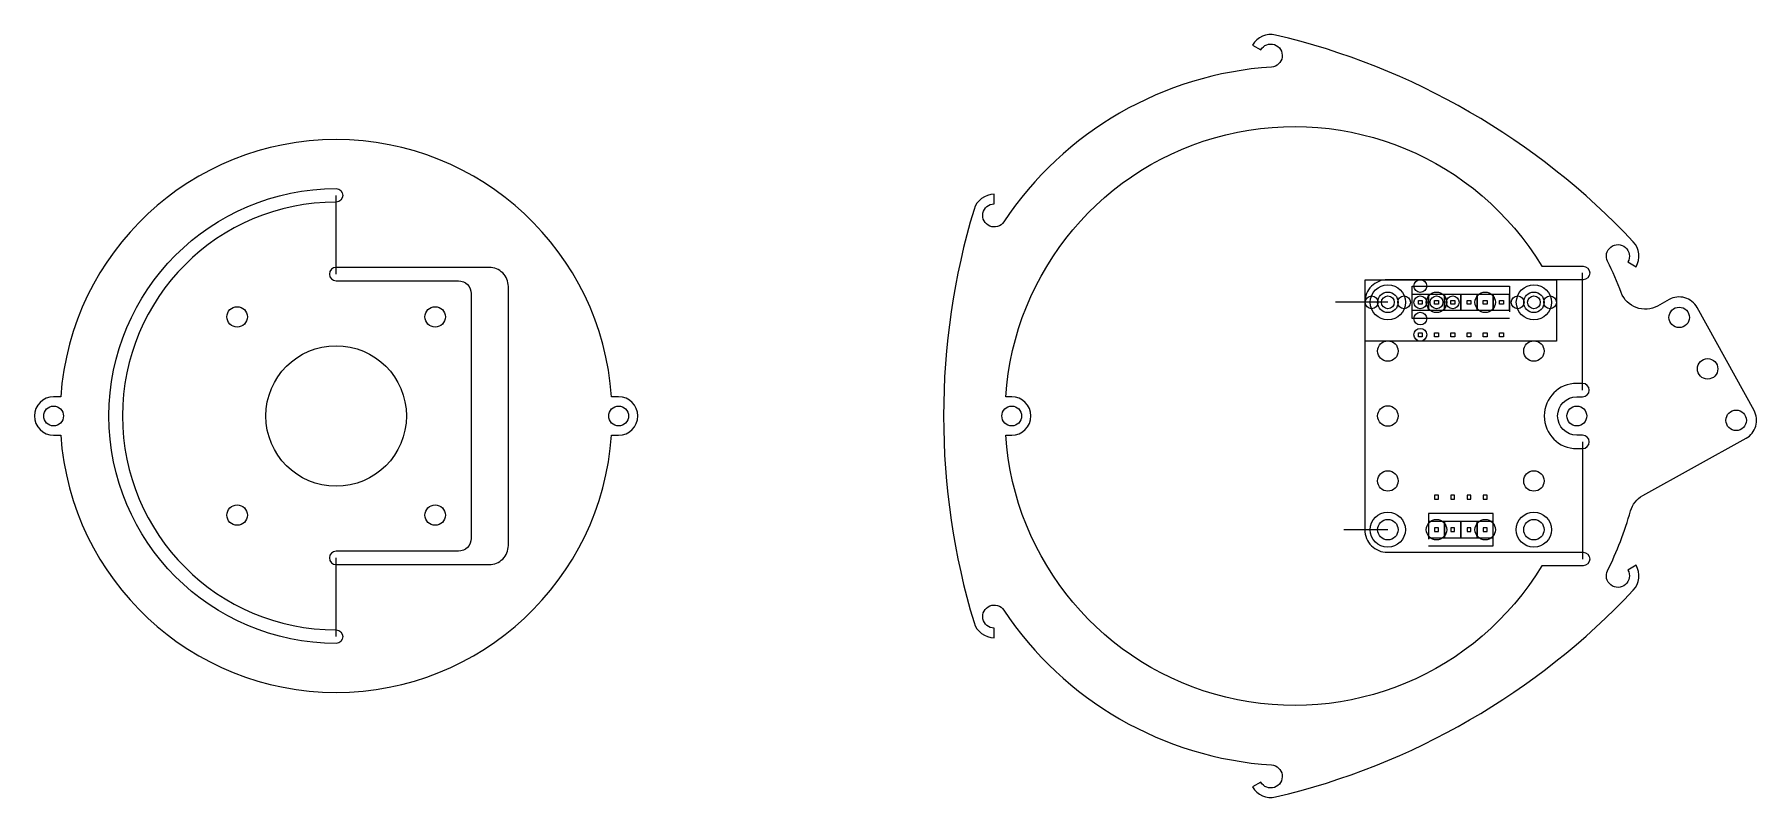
# Model space of a CAD drawing. Header units: millimetres. Extents: x -197 to 72, y -60 to 60.
import ezdxf

# ---------------------------------------------------------------- set-up
doc = ezdxf.new("R2010")
doc.units = ezdxf.units.MM
doc.layers.get('0').update_dxf_attribs({"color": 252})
for name, color, linetype in [('Charnières_Recto-Verso_Fraise2_Prof0.3', 6, 'Continuous'), ('Contour extérieur', 3, 'Continuous'), ('Contour intérieur', 131, 'Continuous'), ('Pli90°_Face1_Fraise2_Prof0.6', 2, 'Continuous')]:
    doc.layers.add(name, color=color, linetype=linetype)

msp = doc.modelspace()

# ---------------------------------------------------------------- linework, layer by layer
for p, q in [((14.65, 17.78), (6.44, 17.78)), ((14.64, -17.78), (7.73, -17.78))]:
    msp.add_line(p, q)
for points in [[(11.11, 21.32), (41.05, 21.32), (41.05, 11.7), (11.11, 11.7)], [(18.46, 16.51), (18.46, 19.05), (21, 19.05), (21, 16.51)], [(21, 16.51), (21, 19.05), (23.54, 19.05), (23.54, 16.51)], [(23.54, 16.51), (23.54, 19.05), (26.08, 19.05), (26.08, 16.51)], [(26.08, 16.51), (26.08, 19.05), (28.62, 19.05), (28.62, 16.51)], [(28.62, 16.51), (28.62, 19.05), (31.16, 19.05), (31.16, 16.51)], [(31.16, 16.51), (31.16, 19.05), (33.7, 19.05), (33.7, 16.51)], [(33.7, 16.51), (33.7, 19.05), (33.7, 19.05), (33.7, 16.51)], [(19.43, 17.48), (19.43, 18.08), (20.03, 18.08), (20.03, 17.48)], [(21.97, 17.48), (21.97, 18.08), (22.57, 18.08), (22.57, 17.48)], [(24.51, 17.48), (24.51, 18.08), (25.11, 18.08), (25.11, 17.48)], [(27.05, 17.48), (27.05, 18.08), (27.65, 18.08), (27.65, 17.48)], [(29.59, 17.48), (29.59, 18.08), (30.19, 18.08), (30.19, 17.48)], [(30.19, 17.48), (29.59, 17.48), (29.59, 18.08), (30.19, 18.08)], [(32.13, 17.48), (32.13, 18.08), (32.73, 18.08), (32.73, 17.48)], [(32.13, 17.48), (32.13, 18.08), (32.73, 18.08), (32.73, 17.48)], [(19.43, 12.4), (19.43, 13), (20.03, 13), (20.03, 12.4)], [(21.97, 12.4), (21.97, 13), (22.57, 13), (22.57, 12.4)], [(24.51, 12.4), (24.51, 13), (25.11, 13), (25.11, 12.4)], [(27.05, 12.4), (27.05, 13), (27.65, 13), (27.65, 12.4)], [(29.59, 12.4), (29.59, 13), (30.19, 13), (30.19, 12.4)], [(30.19, 12.4), (29.59, 12.4), (29.59, 13), (30.19, 13)], [(32.13, 12.4), (32.13, 13), (32.73, 13), (32.73, 12.4)], [(32.13, 12.4), (32.13, 13), (32.73, 13), (32.73, 12.4)], [(22.56, -13), (22.56, -12.4), (21.96, -12.4), (21.96, -13)], [(21.96, -12.4), (21.96, -13), (22.56, -13), (22.56, -12.4)], [(25.1, -13), (25.1, -12.4), (24.5, -12.4), (24.5, -13)], [(27.64, -13), (27.64, -12.4), (27.04, -12.4), (27.04, -13)], [(30.18, -13), (30.18, -12.4), (29.58, -12.4), (29.58, -13)], [(23.53, -19.05), (23.53, -16.51), (20.99, -16.51), (20.99, -19.05)], [(22.56, -18.08), (22.56, -17.48), (21.96, -17.48), (21.96, -18.08)], [(21.96, -17.48), (21.96, -18.08), (22.56, -18.08), (22.56, -17.48)], [(26.07, -19.05), (26.07, -16.51), (23.53, -16.51), (23.53, -19.05)], [(25.1, -18.08), (25.1, -17.48), (24.5, -17.48), (24.5, -18.08)], [(28.61, -19.05), (28.61, -16.51), (26.07, -16.51), (26.07, -19.05)], [(27.64, -18.08), (27.64, -17.48), (27.04, -17.48), (27.04, -18.08)], [(31.15, -19.05), (31.15, -16.51), (28.61, -16.51), (28.61, -19.05)], [(30.18, -18.08), (30.18, -17.48), (29.58, -17.48), (29.58, -18.08)]]:
    msp.add_lwpolyline(points, close=True)
for points in [[(33.7, 15.24), (18.46, 15.24), (18.46, 20.32), (33.7, 20.32), (33.7, 16.29)], [(20.99, -20.32), (31.15, -20.32), (31.15, -15.24), (20.99, -15.24), (20.99, -19.27)]]:
    msp.add_lwpolyline(points)
for centre, radius in [((14.65, 17.78), 2.75), ((19.73, 20.32), 0.999), ((37.51, 17.78), 2.75), ((12.11, 17.78), 0.999), ((14.65, 17.78), 0.999), ((17.19, 17.78), 0.999), ((19.73, 17.78), 0.999), ((19.73, 15.24), 0.999), ((22.27, 17.78), 0.999), ((24.81, 17.78), 0.999), ((34.97, 17.78), 0.999), ((37.51, 17.78), 0.999), ((40.05, 17.78), 0.999), ((19.73, 12.7), 0.999), ((14.64, -17.78), 2.75), ((37.5, -17.78), 2.75)]:
    msp.add_circle(centre, radius)
at = {"layer": 'Charnières_Recto-Verso_Fraise2_Prof0.3'}
for p, q in [((-150, 22.2), (-150, 34.51)), ((-150, -34.51), (-150, -22.2))]:
    msp.add_line(p, q, dxfattribs=at)
at = {"layer": 'Contour extérieur'}
for points in [[(54.55, -12.44), (70.72, -3.49, 0.414214), (71.97, 0.87), (63.06, 16.97, 0.414214), (58.7, 18.22), (56.86, 17.2, -0.457399), (51.18, 19.29, 0.024502), (49.04, 24.2, -1.668667), (52.22, 24.1), (53.52, 23.35, 0.330847), (53.06, 27.26, 0.147431), (-2.92, 59.58, 0.330847), (-6.54, 58.02), (-5.24, 57.27, -1.668667), (-3.56, 54.58, 0.233316), (-45.48, 30.37, -1.668667), (-46.98, 33.17), (-46.98, 34.67, 0.330847), (-50.14, 32.32, 0.147431), (-50.14, -32.32, 0.330847), (-46.98, -34.67), (-46.98, -33.17, -1.668667), (-45.48, -30.37, 0.233316), (-3.56, -54.58, -1.668667), (-5.24, -57.27), (-6.54, -58.02, 0.330847), (-2.92, -59.58, 0.147431), (53.06, -27.26, 0.330847), (53.52, -23.35), (52.22, -24.1, -1.668667), (49.04, -24.2, 0.045887), (52.64, -14.85, -0.200155)], [(-193.12, 3), (-194.23, 3, 1), (-194.23, -3), (-193.12, -3), (-193.12, -3, 0.932843), (-106.88, -3), (-106.88, -3), (-105.77, -3, 1), (-105.77, 3), (-106.88, 3, 0.932843)]]:
    msp.add_lwpolyline(points, format="xyb", close=True, dxfattribs=at)
at = {"layer": 'Contour intérieur'}
for points in [[(-45.18, -3), (-44.23, -3, 1), (-44.23, 3), (-45.18, 3, -0.733617), (38.75, 23.42), (45.2, 23.42, -1), (45.2, 21.32), (14.57, 21.32, 0.414214), (11.03, 17.78), (11.03, -17.78, 0.414214), (14.57, -21.32), (45.2, -21.32, -1), (45.2, -23.42), (38.75, -23.42, -0.733617)], [(-150, -35.56, -1), (-150, 35.56, -1), (-150, 33.46, 1), (-150, -33.46, -1)], [(-123.04, -20.25), (-123.04, 20.25, 0.414214), (-126.04, 23.25), (-150, 23.25, 1), (-150, 21.15), (-130.85, 21.15, -0.414214), (-128.85, 19.15), (-128.85, -19.15, -0.414214), (-130.85, -21.15), (-150, -21.15, 1), (-150, -23.25), (-126.04, -23.25, 0.414214)], [(44.23, -5.1), (45.12, -5.1, 1), (45.12, -3), (44.23, -3, -1), (44.23, 3), (45.12, 3, 1), (45.12, 5.1), (44.23, 5.1, 1)]]:
    msp.add_lwpolyline(points, format="xyb", close=True, dxfattribs=at)
for centre, radius in [((14.65, 17.78), 1.6), ((22.27, 17.78), 1.6), ((29.89, 17.78), 1.6), ((37.51, 17.78), 1.6), ((-165.5, 15.5), 1.6), ((-134.5, 15.5), 1.6), ((60.26, 15.42), 1.6), ((-150, 0), 11), ((14.65, 10.16), 1.6), ((37.51, 10.16), 1.6), ((64.71, 7.37), 1.6), ((-194.23, 0), 1.55), ((-105.77, 0), 1.55), ((-44.23, 0), 1.55), ((14.65, 0), 1.6), ((44.23, 0), 1.55), ((69.17, -0.68), 1.6), ((14.65, -10.16), 1.6), ((37.51, -10.16), 1.6), ((-165.5, -15.5), 1.6), ((-134.5, -15.5), 1.6), ((14.65, -17.78), 1.6), ((22.27, -17.78), 1.6), ((29.89, -17.78), 1.6), ((37.51, -17.78), 1.6)]:
    msp.add_circle(centre, radius, dxfattribs=at)
at = {"layer": 'Pli90°_Face1_Fraise2_Prof0.6'}
for p, q in [((45.12, 4.05), (45.12, 22.37)), ((45.12, -4.05), (45.12, -22.37))]:
    msp.add_line(p, q, dxfattribs=at)

doc.saveas('drawing.dxf')
